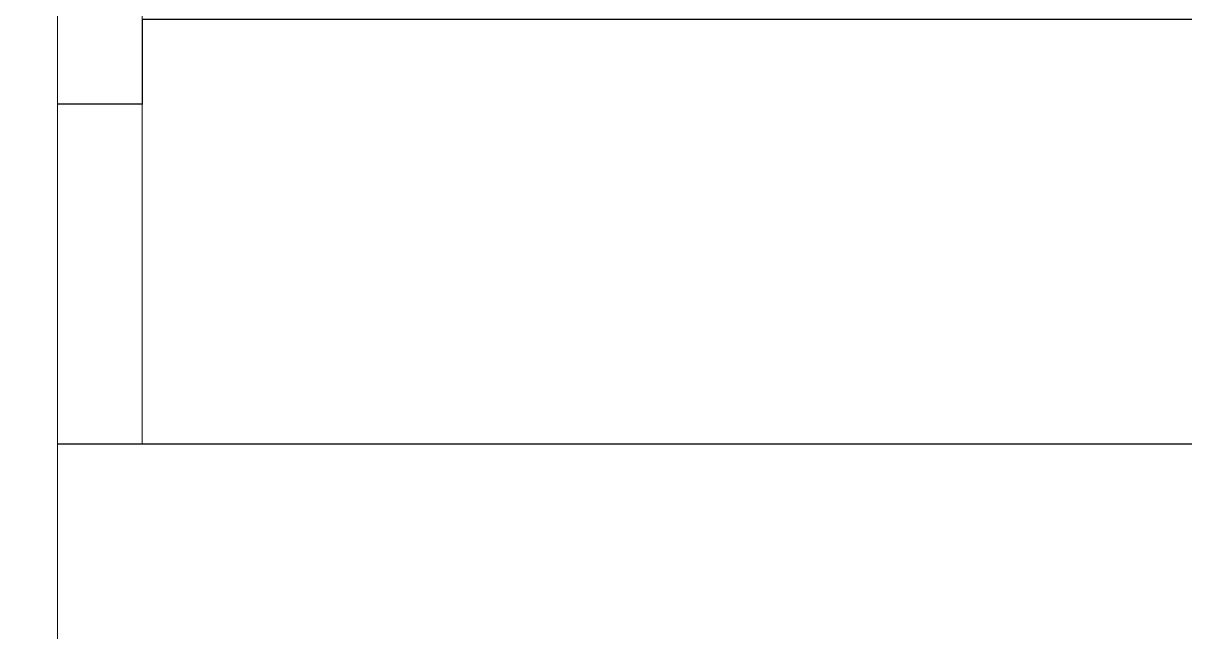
# Model space of a CAD drawing. Header units: millimetres. Extents: x 35877 to 3066687, y -650199 to -40525.
# Drawn here: x 147336.9 to 147419.1, y -179847.1 to -179803.6 of the extents above; entities that cross this region are included whole.
import ezdxf

# ---------------------------------------------------------------- set-up
doc = ezdxf.new("R2010")
doc.units = ezdxf.units.MM
doc.header["$MEASUREMENT"] = 0
doc.linetypes.add('DASHED', pattern=[0.75, 0.5, -0.25])
for name, color, linetype, lineweight in [('ELEVATION', 250, 'Continuous', 9), ('FURNITURE', 32, 'Continuous', 9), ('furniture dimensions', 1, 'DASHED', 0)]:
    doc.layers.add(name, color=color, linetype=linetype, lineweight=lineweight)

msp = doc.modelspace()

# ---------------------------------------------------------------- linework, layer by layer
at = {"layer": 'ELEVATION', "color": 18, "true_color": 0x000000, "transparency": 33554687}
msp.add_line((147345.341, -179833.359), (147345.341, -179682.359), dxfattribs=at)
at = {"layer": 'FURNITURE', "color": 18, "lineweight": 30, "true_color": 0x000000, "transparency": 33554687}
msp.add_lwpolyline([(147339.347, -179833.359), (147522.886, -179833.359), (147522.886, -179827.359), (147504.341, -179827.359), (147504.341, -179821.359), (147492.341, -179821.359), (147492.341, -179815.359), (147480.341, -179815.359), (147480.341, -179809.359), (147468.341, -179809.359), (147468.341, -179803.359), (147345.341, -179803.359), (147345.341, -179809.359), (147339.347, -179809.359)], dxfattribs=at)
at = {"layer": 'furniture dimensions', "color": 251, "linetype": 'Continuous', "lineweight": 0, "true_color": 0x636466, "transparency": 33554687, "elevation": 0.005}
msp.add_lwpolyline([(147339.347, -179645.373), (147339.347, -179744.685), (147336.933, -179746.159), (147341.184, -179746.425), (147339.347, -179747.787), (147339.347, -179847.139)], dxfattribs=at)

doc.saveas('drawing.dxf')
